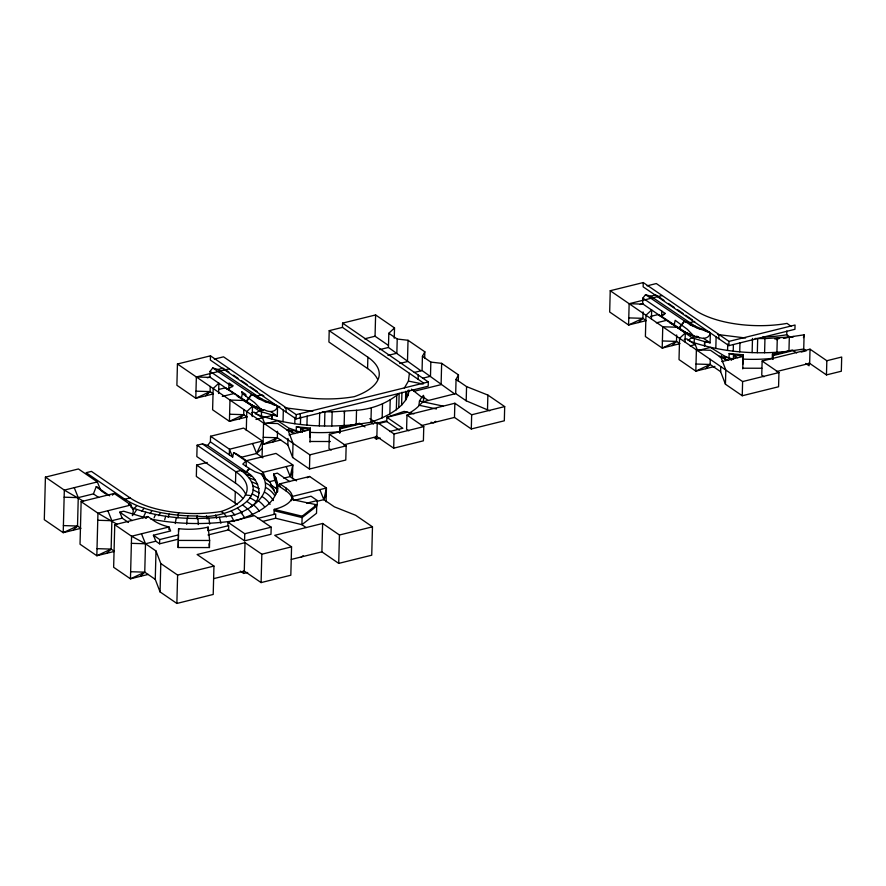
<?xml version="1.0" encoding="UTF-8"?>
<svg xmlns="http://www.w3.org/2000/svg" width="886" height="886" viewBox="0 0 886 886"><rect width="100%" height="100%" fill="white"/><g stroke="black" fill="none" stroke-linecap="round" stroke-linejoin="round"><path stroke-width="1.33" d="M197.102 518.753L197.124 516.017C221.09 520.503 277.971 498.043 241.07 470.444L202.407 443.908L197.124 445.215L196.825 456.567L235.488 483.103A72.652 30.7 1.5 0 1 245.311 493.513M178.164 547.515L178.618 528.665A39.161 16.546 1.5 0 0 208.132 527.104L209.628 540.471L209.439 547.559L178.164 547.515L178.352 540.427L209.628 540.471M309.978 442.158L310.321 428.071L296.356 426.83L296.245 431.094L297.951 432.711M742.767 368.897L743.11 354.81L729.145 353.558L729.034 357.822L731.581 360.248M64.146 497.201L78.256 497.633L93.418 493.879L96.275 486.591L100.594 489.991L97.349 481.929L78.444 468.96L45.419 477.133L44.3 519.705L63.216 532.674L80.825 528.322M73.117 530.227L77.514 526.018L78.256 497.633L74.236 487.654M132.391 515.63L133.332 510.845L130.973 504.998L114.161 493.469L81.135 501.642L80.028 544.214L96.829 555.743L114.449 551.391M106.741 553.296L111.127 549.087L111.869 520.702L107.859 510.724M153.4 535.233L159.701 539.552L178.474 534.911L178.352 539.164L159.591 543.816L155.814 541.213L153.4 535.233L170.633 530.969L169.027 526.971A39.161 16.546 1.5 0 1 154.086 520.857L147.785 516.538L114.759 524.711L113.641 567.284L130.452 578.813L148.228 574.416M130.918 507.246L130.973 504.998L97.947 513.182L81.135 501.642M140.365 576.365L144.75 572.157L145.492 543.771L141.483 533.793M213.681 578.636L244.281 571.06L261.093 582.589L290.818 575.235L291.56 546.85L261.835 554.215L245.023 542.675L197.135 554.536L213.947 566.065L213.205 594.451L176.868 603.444L160.056 591.903L155.26 579.366L156.002 550.981L145.492 543.771L131.571 536.24L114.759 524.711M159.591 543.816L159.701 539.552M160.056 591.903L160.798 563.529L156.002 550.981M168.949 529.817L169.027 526.971L131.571 536.24L130.452 578.813L144.75 572.157L155.26 579.366M210.469 355.829L210.359 360.081L296.09 418.912L428.204 386.207L428.315 381.955L296.212 414.648L210.469 355.829L177.444 364.002L176.89 385.288L195.795 398.268L213.415 393.905M178.551 531.5L178.618 528.665M176.868 603.444L177.61 575.058L160.798 563.529M229.385 368.809L196.36 376.982L195.795 398.268L210.093 391.601L213.249 393.761M207.235 462.459L196.626 465.084L196.338 476.435L235 502.96A72.862 30.8 1.5 0 1 237.204 504.577M227.713 389.331L209.916 377.115L210.06 371.389L212.74 367.956L217.945 369.484L262.256 399.376L276.078 405.19L264.549 401.447L257.516 398.135L212.74 367.956M205.707 395.809L210.093 391.601L210.237 386.44M208.033 530.648L208.132 527.104M202.407 443.908L207.623 445.436L210.403 441.859L210.558 436.255L243.584 428.082L262.489 441.062L262.057 457.608M218.598 393.495L218.875 383.173L213.172 388.511L212.607 409.797L229.419 421.337L247.039 416.974M228.854 388.943L229.009 382.996L233.217 385.875L227.901 389.065L225.266 387.846L218.942 389.408M229.319 454.839L229.463 449.235L210.558 436.255M227.857 525.741L227.946 522.197L254.371 515.663L271.182 527.192L270.994 534.291L244.569 540.825L227.757 529.296M235 502.96L235.288 491.608L196.626 465.084M235.488 483.103L235.787 471.751L197.124 445.215M239.331 418.879L243.716 414.67L243.849 409.509M245.787 395.898L245.821 394.525L241.623 391.645L242.399 393.572L254.504 402.554L261.06 409.31L262.533 409.853M246.297 430.507L246.784 411.58L252.499 406.242L252.222 416.564M246.131 466.368L246.275 460.764L276 453.41L292.812 464.94L292.446 478.861M247.681 572.489L243.716 573.463L243.772 571.337M244.569 540.825L244.757 533.737L227.946 522.197M244.281 571.06L245.023 542.675M261.403 416.055L261.514 411.802L259.044 410.871L255.157 413.718C287.208 425.756 322.316 428.049 356.161 424.483L356.537 410.284C372.009 409.21 387.204 403.296 399.165 393.395L398.789 407.582M280.818 439.999L263.042 444.407L263.596 423.12L277.706 423.552L288.216 430.751L293.022 443.299L292.646 457.497L309.458 469.026L345.784 460.033L346.16 445.846L329.348 434.306L328.972 448.504L331.22 450.033M262.998 475.682L263.087 472.304L237.78 454.673L233.649 452.591L232.641 457.11L210.403 441.859M261.093 582.589L261.835 554.215M271.67 419.111L271.78 414.847M271.847 419.156L271.958 414.903L261.514 411.802M274.095 514.301L274.217 509.395A39.161 16.546 1.5 0 0 291.416 499.383L316.745 504.81L316.524 513.271L301.916 524.667L275.601 518.244L262.743 521.422M277.307 486.879L275.601 481.718L275.723 477.454L273.63 474.076L277.384 473.146L289.711 481.607M271.958 414.903L277.307 416.132L277.562 406.198L279.898 406.729M272.954 441.948L277.34 437.739L277.506 431.283M275.601 518.244L275.712 513.98L257.704 518.432M277.34 486.968L277.418 482.626M277.384 491.918L277.539 486.093L275.513 488.042M277.595 491.852L277.451 482.715L275.723 477.454M279.821 486.669L279.898 483.834L309.624 476.48L326.436 488.009L326.07 501.864M283.022 421.725L283.332 410.118M286.012 411.99L286.123 407.737M286.123 490.999L286.2 488.164L279.898 483.834L278.138 485.517L286.123 490.999A39.161 16.546 1.5 0 1 292.203 499.305L292.28 496.459A39.161 16.546 1.5 0 0 286.2 488.164M292.646 457.497L287.85 444.949L288.016 438.492M295.116 433.553L288.592 430.829L288.637 428.935M292.125 432.468L292.181 430.574M291.383 500.745L291.416 499.383M294.783 423.718L294.949 417.273M296.09 418.912L296.212 414.648M300.199 417.893L300.31 413.64M300.443 424.372L300.642 416.63M302.281 432.379L302.359 429.189M316.745 504.81L302.137 516.217L301.916 524.667L306.124 527.558M306.944 425.125L307.176 416.088M310.166 433.985L310.321 428.071M310.089 437.396L310.2 433.132M309.458 469.026L309.834 454.839L177.444 364.002M295.204 500.125L311.008 496.215L317.31 500.546L317.199 504.798L314.53 505.463M319.337 425.9L319.68 413.009M324.542 425.967L324.907 411.78M319.824 489.648L323.844 499.626L334.354 506.836L355.663 515.287L372.474 526.827L371.732 555.212L338.707 563.385L321.895 551.845L322.637 523.471L274.749 535.321L291.56 546.85M423.63 383.073L342.472 327.388L329.215 330.666L328.916 342.018L367.579 368.543A72.862 30.8 1.5 0 1 377.347 378.831M331.796 426.055L332.172 411.868L356.537 410.284M339.582 431.604L339.703 427.351L360.447 423.84L339.881 428.924L339.759 433.188L339.582 431.604L337.045 431.892A82.276 34.775 1.5 0 1 311.772 432.434L310.211 432.335L310.277 429.721L296.356 426.83M339.681 432.423L339.792 428.171L359.605 423.264L365.01 426.963M342.472 327.388L342.583 323.124L375.609 314.951L394.525 327.931L394.248 338.253M338.707 563.385L339.449 535L322.637 523.471M344.133 425.579L344.499 411.392L344.311 413.23M367.579 368.543L367.878 357.191L329.215 330.666M371.312 408.103L370.935 422.29L373.493 424.051M388.4 345.396L375.055 336.237L375.609 314.951M380.271 438.072L376.306 439.046L376.384 435.857M408.834 430.829L406.596 429.289L406.962 415.102L423.774 426.631L423.397 440.818L393.683 448.183L376.871 436.643L377.237 422.456L329.348 434.306M360.192 423.885L370.935 422.29L382.165 417.86L382.53 403.673M420.916 370.791L388.445 347.456L388.821 333.269L394.525 327.931M382.165 417.86L389.84 413.972L390.205 399.785M393.683 448.183L394.048 433.985L377.237 422.456M388.821 333.269L397.227 339.028L396.85 353.226L387.935 355.43M389.84 413.972L396.341 409.72L396.718 395.533M396.341 409.72L401.591 405.146L401.934 392.243M401.591 405.146L405.522 400.317L405.755 391.291M405.954 399.442L406.165 391.701M397.227 339.028L408.025 340.279L407.471 361.566L399.719 363.481M405.522 400.317L408.058 395.3L408.191 390.139M418.114 379.286L418.236 375.033M436.433 408.955L419.344 405.301L423.043 401.812C425.202 394.148 423.397 393.993 419.466 401.048L418.823 405.932A82.088 34.698 1.5 0 1 408.944 413.241M454.54 393.86L422.068 370.525L422.434 356.327L424.837 351.808L408.025 340.279M423.286 398.523L423.364 395.333M424.671 358.465L424.837 351.808M422.434 356.327L430.84 362.097L430.474 376.295L422.655 378.222M430.84 362.097L441.649 363.349L441.095 384.635L413.95 391.346M441.649 363.349L458.461 374.878L456.057 379.396L466.568 386.606L487.876 395.067L504.688 406.596L504.322 420.795L471.297 428.968L454.485 417.428L454.85 403.241L406.962 415.102M489.748 410.794L466.191 400.804L455.692 393.594L456.057 379.396M458.295 381.334L458.461 374.878M466.191 400.804L466.568 386.606M471.297 428.968L471.662 414.781L454.85 403.241M487.51 409.254L487.876 395.067M643.258 282.556L643.147 286.82L728.879 345.64L794.941 329.293L795.052 325.029L729.001 341.387L643.258 282.556L610.232 290.73L609.679 312.016L628.584 324.996L646.204 320.632M662.174 295.536L629.149 303.71L628.584 324.996L642.882 318.329L646.038 320.499M660.502 316.058L642.704 303.843L642.848 298.117L645.529 294.684L650.734 296.212L695.045 326.114L708.866 331.929L697.337 328.174L690.305 324.863L645.529 294.684M638.496 322.548L642.882 318.329L643.059 311.883M651.42 318.938L651.664 309.912L645.96 315.25L645.396 336.525L662.207 348.065L679.828 343.702M661.643 315.671L661.764 311.097M672.12 345.606L676.505 341.398L676.671 334.952M685.044 342.007L685.288 332.981L679.573 338.308L679.019 359.594L695.831 371.134L714.924 366.405M805.429 350.191L803.724 349.029L804.1 334.83L789.326 337.023L788.95 351.21C757.253 354.666 724.659 352.539 694.192 342.793L694.303 338.53L691.833 337.61L687.946 340.445M704.459 345.839L704.569 341.575M704.636 345.883L704.747 341.631L694.303 338.53M704.747 341.631L710.096 342.86L710.35 332.926C708.977 339.371 701.49 339.305 696.928 336.348L691.833 337.61M705.743 368.676L710.129 364.467L710.262 359.306M715.81 348.453L716.121 336.846M718.801 338.718L718.911 334.465M764.009 376.771L761.761 375.232L762.137 361.045L778.949 372.574L778.572 386.761L742.246 395.754L725.435 384.225L720.639 371.677L720.772 366.516M727.904 360.281L721.381 357.556L721.425 355.674M724.914 359.207L724.992 356.36L710.439 347.434L698.921 350.28M725.435 384.225L725.811 370.038L721.005 357.49L710.494 350.28L696.385 349.848L695.831 371.134L710.129 364.467L720.639 371.677M727.572 350.457L727.738 344.001M728.879 345.64L729.001 341.387M733.231 351.1L733.398 344.654M735.092 358.055L735.147 355.917M739.732 351.853L739.965 342.827M742.878 364.124L743.11 354.81M742.246 395.754L742.612 381.567L610.232 290.73M752.125 352.639L752.502 338.441M757.331 352.694L757.696 338.507M764.585 352.783L764.961 338.596L789.326 337.023M796.658 352.916L792.394 349.992L772.581 354.898L772.47 359.151L772.481 354.079L793.236 350.568L772.658 355.663M776.922 352.307L777.288 338.12L777.1 339.958M783.335 338.075L793.69 336.547L790.124 337.057L786.757 334.742L786.857 330.965M809.173 362.584L809.095 365.785L805.673 363.437M810.025 349.184L826.837 360.724L841.7 357.036L841.323 371.234L826.461 374.911L809.66 363.371L810.025 349.184L762.137 361.045M826.461 374.911L826.837 360.724M729.145 353.558L743.066 356.449L743 359.063L744.561 359.162A82.276 34.775 1.5 0 0 769.834 358.62L772.37 358.332M187.522 518.565L187.732 515.84L197.124 516.017L197.467 518.764M177.82 517.9L178.385 515.198L187.732 515.84M404.315 388.057L408.424 381.102L409.398 373.305M408.058 395.3L409.177 390.161M242.399 393.572L241.346 398.301L225.266 387.846M283.708 478.174L290.22 476.557L292.812 464.94L263.087 472.304L265.446 478.163L269.964 482.073L275.801 494.255M317.332 501.243L323.844 499.626L326.436 488.009L292.28 496.459L293.886 500.457M803.458 337.632L804.1 334.83M250.782 506.98C264.493 498.076 259.476 478.617 246.286 471.972L207.623 445.436M131.737 507.645C163.345 519.262 198.099 520.769 231.191 515.696C248.601 511.698 276.343 493.879 261.115 473.645M277.695 487.987C274.195 506.748 253.474 514.5 237.614 520.237C208.908 524.933 179.371 524.667 150.808 519.052M168.13 517.291L169.226 514.09L178.385 515.198M142.923 517.945L145.813 512.219M277.562 406.198C276.188 412.643 268.702 412.566 264.139 409.609L259.044 410.871M241.324 457.265L256.597 453.488L262.489 441.062L229.463 449.235L232.641 457.11M158.871 515.674L160.388 512.562L169.226 514.09M177.698 515.109L178.85 512.75M133.443 514.766L136.721 509.505M296.522 480.888L290.22 476.557L292.624 472.039M323.844 499.626L326.247 495.108M150.077 513.636L151.971 510.602L160.388 512.562M246.474 401.768L251.657 394.635L256.608 396.02L261.891 394.702A72.652 30.7 1.5 0 0 263.84 395.976M679.263 328.496L684.446 321.363L689.397 322.748L694.679 321.441M141.838 511.178L144.108 508.254L151.971 510.602M265.446 478.163L261.326 473.977L254.88 471.706L249.066 468.384L246.286 471.972L241.07 470.444L235.787 471.751A72.652 30.7 1.5 0 1 246.275 493.181L244.425 496.747A72.652 30.7 1.5 0 1 221.046 511.499A72.862 30.8 1.5 0 1 130.098 497.91L124.815 499.217L86.152 472.692L91.435 471.385L130.098 497.91M249.42 468.583L246.485 472.127L241.07 470.444M133.432 509.284L136.898 505.552L144.108 508.254M112.389 495.163L114.161 493.469M146.035 518.221L147.785 516.538M246.275 460.764L242.808 464.098L249.066 468.384M663.381 315.117L665.153 313.422L642.848 298.117M262.909 457.818L256.597 453.488L262.311 448.15M128.503 504.3L130.441 502.528L136.898 505.552M316.712 506.172L302.104 517.579L274.184 510.757M435.735 421.26L433.653 422.899L431.017 422.245M301.063 557.305L303.156 555.677M307.176 477.775L309.624 476.48M650.468 316.457L658.054 314.574L660.69 315.804L665.153 313.422M246.873 416.83L243.716 414.67L229.419 421.337L229.983 400.051L244.093 400.483L260.207 411.625M80.659 528.178L77.514 526.018L63.216 532.674L64.324 490.113L45.419 477.133M263.042 444.407L277.34 437.739L287.85 444.949M114.283 551.247L111.127 549.087L96.829 555.743L97.947 513.182L117.129 524.313M679.662 343.558L676.505 341.398L662.207 348.065L662.761 326.779L676.882 327.211L692.996 338.352M423.043 401.812L455.692 393.594M214.312 359.107L223.527 356.825L262.19 383.35A72.652 30.7 1.5 0 0 354.267 396.662A72.862 30.8 1.5 0 0 367.878 357.191M217.945 369.484L223.228 368.177M207.269 377.768L209.916 377.115M364.489 338.851L375.055 336.237M379.529 349.66L388.445 347.456M647.101 285.835L656.316 283.553L694.978 310.089A72.652 30.7 1.5 0 0 787.056 323.39L790.999 326.347M222.297 396.43L233.671 393.617M650.734 296.212L656.017 294.905M640.057 304.496L642.704 303.843M251.458 412.754L254.038 412.112L262.433 417.882L264.848 423.873L277.65 420.706L288.659 427.993L300.564 432.29L300.675 428.038L304.884 430.917L310.277 429.721M414.249 372.463L422.068 370.525M255.988 419.477L275.247 414.714M656.349 322.847L666.46 320.344L682.663 331.021L692.896 335.683L682.663 331.021M97.349 481.929L64.324 490.113L83.505 501.243M288.98 434.86L304.884 430.917M684.247 339.482L686.816 338.851L695.222 344.61L697.636 350.601M407.438 412.2L386.872 417.295L386.761 421.559L378.067 423.707M377.226 423.131L385.919 420.972L399.309 430.164M690.072 345.894L695.222 344.61M706.053 341.93L708.036 341.442M389.63 431.526L402.842 428.259L386.872 417.295L404.127 411.392L414.017 413.817M343.613 444.872L376.871 436.643M421.227 425.668L454.485 417.428M309.834 454.839L346.16 445.846M394.048 433.985L423.774 426.631M471.662 414.781L504.688 406.596M721.769 361.588L743.066 356.449M128.492 522.474L122.19 518.155L119.776 512.163L123.63 511.211L145.957 517.922M122.19 518.155L111.869 520.702L97.759 520.27M269.687 481.641L274.782 480.378L275.601 481.718M801.199 352.041L806.282 350.778M776.402 371.611L809.66 363.371M742.612 381.567L778.949 372.574M306.656 503.182L317.31 500.546M155.814 541.213L145.492 543.771L131.383 543.34M208.144 530.703L228.71 525.608L228.599 529.872L208.033 534.967M244.757 533.737L271.182 527.192M177.61 575.058L213.947 566.065M339.449 535L372.474 526.827M291.295 559.42L321.895 551.845M783.811 337.987L788.861 337.245M792.981 350.612L803.724 349.029M774.652 338.873L779.614 338.419M776.025 338.84L778.65 338.596M742.8 368.211L761.838 368.244M310.011 441.483L330.412 441.516M755.105 338.474L764.961 338.596M322.316 411.746L332.172 411.868M629.149 303.71L643.258 304.142M628.772 317.897L642.882 318.329M662.396 340.966L676.505 341.398M696.019 364.035L710.129 364.467M196.36 376.982L210.469 377.414M195.983 391.169L210.093 391.601M229.607 414.238L243.716 414.67M263.231 437.307L277.34 437.739M63.393 525.586L77.514 526.018M97.017 548.655L111.127 549.087M130.641 571.725L144.75 572.157M745.613 338.009L717.494 334.487M312.824 411.281L284.705 407.759M737.673 357.656L733.464 354.765L733.353 359.029L727.794 357.678A82.276 34.775 1.5 0 1 719.698 356.405M296.245 431.094L295.005 430.95A82.276 34.775 1.5 0 1 286.909 429.677M245.344 494.964L251.214 495.628M408.424 381.102L423.165 384.048M419.466 401.048L443.033 406.098M697.337 328.174L701.557 329.182M264.549 401.447L268.768 402.454M274.217 509.395L302.137 516.217M690.559 324.985L695.045 326.114L690.305 324.863M257.771 398.257L262.256 399.376L257.516 398.135M689.397 322.748L684.191 321.219L678.754 328.197L675.885 326.967M256.608 396.02L251.402 394.48L245.965 401.469L237.215 396.208M705.212 331.131L710.129 332.593M272.423 404.404L277.34 405.866M251.225 475.904L245.632 474.076L251.358 476.059M724.992 356.36L728.979 357.811M695.322 336.58L693.849 336.049L687.292 329.282L675.187 320.311L674.135 325.029L670.004 322.936M249.154 477.886L255.024 480.024M690.504 334.709L697.26 337.256L696.928 336.348M689.197 340.911L694.192 342.793M243.096 400.239L249.874 404.282L263.341 410.096M257.715 407.981L263.552 410.251M251.591 481.829L257.66 484.277M249.874 404.282L260.107 408.955M252.92 485.849L259.089 488.607M253.108 489.88L259.288 492.959M263.939 478.207L270.33 482.372M252.156 493.867L258.269 497.256M265.479 482.859L268.967 484.83L274.405 490.368M124.815 499.217L130.441 502.528M685.343 332.128L660.69 315.804M252.554 405.4L227.901 389.065M719.354 356.349L721.381 357.556M286.577 429.621L288.592 430.829M250.085 497.744L256.032 501.443M369.883 418.657L376.705 423.22M657.157 295.691L663.979 300.376M668.531 303.488L674.213 307.398M677.624 309.735L683.316 313.633M685.587 315.195L692.409 319.879M703.562 338.374L710.096 342.86M658.054 314.574L666.46 320.344M342.583 323.124L428.315 381.955M423.94 397.526L428.148 400.406M411.447 389.153L422.057 397.493M374.025 437.485L376.306 439.046M224.368 368.964L228.92 372.076M233.461 375.199L238.013 378.322M241.424 380.659L247.116 384.568M250.528 386.905L257.35 391.59M270.773 411.647L277.307 416.132M210.06 371.389L232.365 386.695M233.649 452.591L245.976 461.041M270.883 484.875L277.451 489.382M221.046 511.499L224.402 513.802L226.373 516.926M240.294 571.116L243.716 573.463M96.275 486.591L109.72 495.817M101.281 490.877L105.822 494M93.418 493.879L98.667 497.489M119.776 512.163L132.103 520.625M246.917 501.476L252.61 505.463M242.698 504.998L248.058 509.262M697.736 336.647L699.275 338.009M237.481 508.254L242.432 512.772M231.357 511.2L234.934 515.01M231.191 515.696L234.092 521.544M286.2 466.579L290.22 476.557M252.588 443.509L256.597 453.488M215.597 514.999L216.649 518.244M206.46 515.741L207.091 519.019M273.63 474.076L274.782 480.378M772.481 354.079L773.09 359.439M339.703 427.351L340.158 431.449M209.018 543.782L209.439 547.559M186.736 524.335A22.826 0.875 -87.5 0 1 187.134 518.277M175.273 523.537A22.826 3.278 -84.6 0 1 176.336 517.524M164.696 519.694A22.826 5.637 -81.7 0 1 165.76 516.261M154.086 517.845A22.826 7.93 -78.6 0 1 155.537 514.478M264.593 492.14A22.826 20.456 21 0 1 273.442 500.557M262.19 496.636A22.826 19.946 34.6 0 1 270.086 504.344M197.988 518.487A22.826 1.539 89.7 0 1 198.254 524.556M208.775 518.155A22.826 3.932 86.8 0 1 209.694 524.213M265.689 487.521A22.826 20.677 5.4 0 1 274.649 495.484M240.516 512.208A22.826 15.173 67 0 1 244.536 517.612M247.604 508.785A22.826 16.745 61.3 0 1 252.82 515.154M258.524 500.944A22.826 19.149 45.6 0 1 264.526 506.748M253.64 505.02A22.826 18.074 54.3 0 1 259.288 511.111M219.329 517.302A22.826 6.268 83.8 0 1 220.891 523.305M235.288 491.608A72.862 30.8 1.5 0 1 242.753 498.331M786.757 334.742A72.652 30.7 1.5 0 1 762.813 336.99"/></g></svg>
